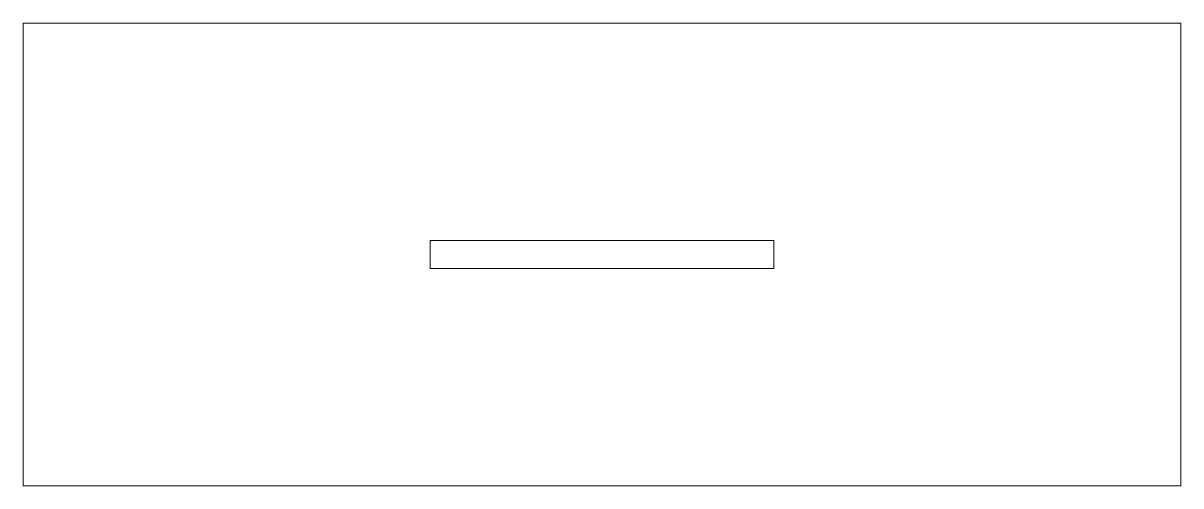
# Model space of a CAD drawing. Header units: inches. Extents: x 0 to 10, y 0 to 4.
import ezdxf

# ---------------------------------------------------------------- set-up
doc = ezdxf.new("R2010")
doc.units = ezdxf.units.IN
doc.header["$MEASUREMENT"] = 0

msp = doc.modelspace()

# ---------------------------------------------------------------- linework, layer by layer
at = {"color": 7, "linetype": 'Continuous', "lineweight": 15}
for p, q in [((10, 4), (0, 4)), ((0, 4), (0, 0)), ((10, 0), (10, 4)), ((3.515, 2.12), (3.515, 1.88)), ((6.485, 2.12), (3.515, 2.12)), ((6.485, 1.88), (6.485, 2.12)), ((3.515, 1.88), (6.485, 1.88)), ((0, 0), (10, 0))]:
    msp.add_line(p, q, dxfattribs=at)

doc.saveas('drawing.dxf')
